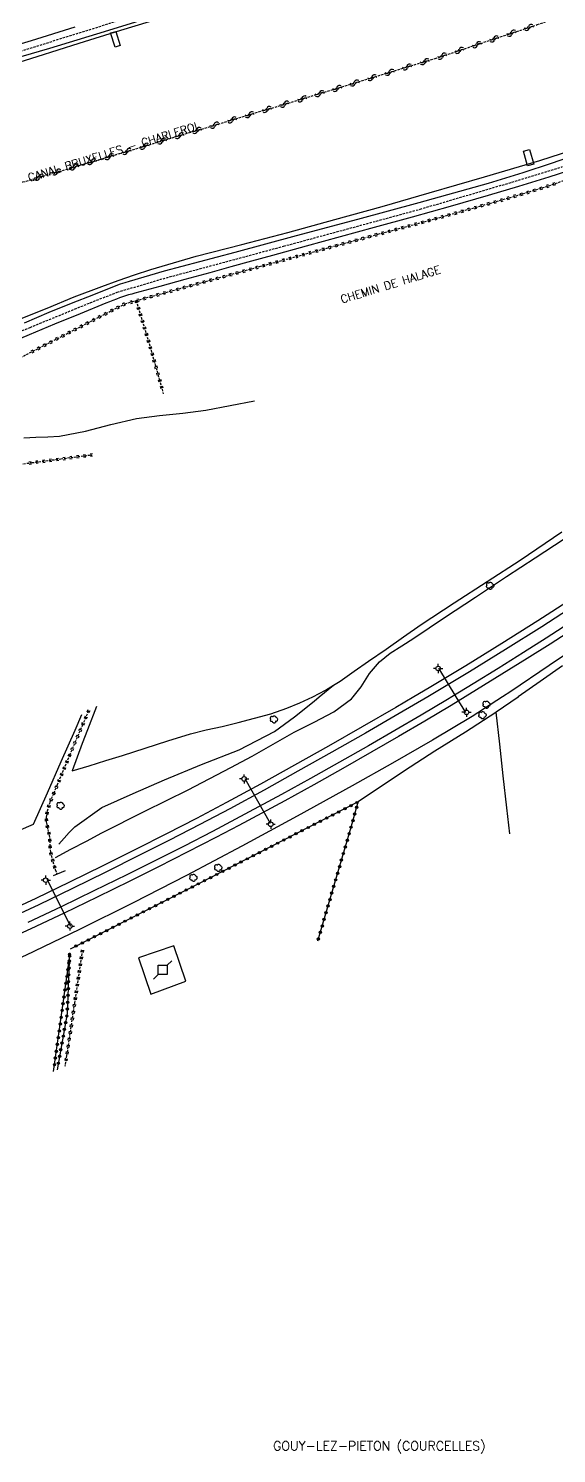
# Model space of a CAD drawing. Header units: millimetres. Extents: x 145999 to 147000, y 131011 to 132001.
# Drawn here: x 146382.9 to 146498.3, y 131010.5 to 131322.2 of the extents above; entities that cross this region are included whole.
import ezdxf
from ezdxf.enums import TextEntityAlignment as Align

# ---------------------------------------------------------------- set-up
doc = ezdxf.new("R2010")
doc.units = ezdxf.units.MM
doc.linetypes.add('DASHED', pattern=[0.75, 0.5, -0.25])
doc.layers.get('0').update_dxf_attribs({"linetype": 'CONTINUOUS'})
for name, color, linetype in [('W0001', 6, 'DASHED'), ('W0008', 7, 'CONTINUOUS'), ('W0105', 7, 'CONTINUOUS'), ('W0120', 7, 'CONTINUOUS'), ('W0211', 2, 'CONTINUOUS'), ('W0214', 2, 'CONTINUOUS'), ('W0220', 5, 'DASHED'), ('W0300', 7, 'CONTINUOUS'), ('W0323', 7, 'CONTINUOUS'), ('W0330', 7, 'CONTINUOUS'), ('W0500', 5, 'DASHED'), ('W0510', 5, 'CONTINUOUS'), ('W0600', 7, 'CONTINUOUS'), ('W0610', 7, 'CONTINUOUS'), ('W0611', 7, 'CONTINUOUS'), ('W0700', 7, 'CONTINUOUS'), ('W0980', 7, 'CONTINUOUS'), ('W0985', 4, 'CONTINUOUS'), ('W0989', 7, 'CONTINUOUS')]:
    doc.layers.add(name, color=color, linetype=linetype)
doc.styles.get("Standard").update_dxf_attribs({"font": 'romans.shx', "width": 0.85})

# ---------------------------------------------------------------- blocks, each defined once
blk = doc.blocks.new('T610')
for p, q in [((-0.500001, 0), (-1.000002, 0)), ((0, 0.500001), (0, 1.000002)), ((0.500001, 0), (1.000002, 0)), ((0, -0.500001), (0, -1.000002))]:
    blk.add_line(p, q)
blk.add_ellipse((0, 0), major_axis=(-0.353554, 0.353554), ratio=1, start_param=3.926990817, end_param=10.2101761242)
blk = doc.blocks.new('T300')
for p, q in [((-0.8, 0.51), (-0.86, 0.34)), ((-0.86, 0.34), (-0.86, 0.17)), ((-0.86, 0.17), (-0.74, 0.06)), ((-0.69, 0.63), (-0.8, 0.51)), ((-0.8, -0.06), (-0.74, 0.06)), ((-0.74, 0.06), (-0.69, 0.11)), ((-0.57, 0.69), (-0.69, 0.63)), ((-0.46, 0.69), (-0.57, 0.69)), ((-0.29, 0.63), (-0.46, 0.69)), ((-0.29, 0.63), (-0.17, 0.74)), ((-0.23, 0.57), (-0.29, 0.63)), ((-0.17, 0.74), (-0.06, 0.8)), ((-0.06, 0.8), (0.06, 0.8)), ((0.06, 0.8), (0.23, 0.74)), ((0.23, 0.74), (0.34, 0.63)), ((0.34, 0.63), (0.4, 0.51)), ((0.46, 0.46), (0.34, 0.46)), ((0.4, 0.51), (0.4, 0.46)), ((0.57, 0.4), (0.46, 0.46)), ((0.57, 0.4), (0.69, 0.29)), ((0.69, 0.29), (0.74, 0.17)), ((0.74, 0.06), (0.69, -0.17)), ((0.74, 0.17), (0.74, 0.06)), ((-0.8, -0.17), (-0.8, -0.06)), ((-0.8, -0.23), (-0.8, -0.17)), ((-0.74, -0.34), (-0.8, -0.23)), ((-0.69, -0.4), (-0.74, -0.34)), ((-0.51, -0.46), (-0.69, -0.4)), ((-0.4, -0.46), (-0.51, -0.46)), ((-0.4, -0.46), (-0.34, -0.46)), ((-0.34, -0.46), (-0.34, -0.4)), ((-0.34, -0.51), (-0.34, -0.46)), ((-0.29, -0.63), (-0.34, -0.51)), ((-0.17, -0.74), (-0.29, -0.63)), ((-0.06, -0.8), (-0.17, -0.74)), ((0.06, -0.8), (-0.06, -0.8)), ((0.17, -0.74), (0.06, -0.8)), ((0.23, -0.69), (0.17, -0.74)), ((0.29, -0.46), (0.23, -0.46)), ((0.29, -0.63), (0.23, -0.69)), ((0.46, -0.4), (0.29, -0.46)), ((0.34, -0.51), (0.29, -0.63)), ((0.34, -0.51), (0.34, -0.46)), ((0.57, -0.34), (0.46, -0.4)), ((0.63, -0.29), (0.57, -0.34)), ((0.69, -0.17), (0.63, -0.29))]:
    blk.add_line(p, q)
blk = doc.blocks.new('T600')
for p, q in [((-0.999999, 0.999999), (0.999999, 0.999999)), ((-0.999999, -0.999999), (-0.999999, 0.999999)), ((0.999999, 0.999999), (1.999998, 1.999998)), ((0.999999, 0.999999), (0.999999, -0.999999)), ((-0.999999, -0.999999), (-1.999998, -1.999998)), ((0.999999, -0.999999), (-0.999999, -0.999999))]:
    blk.add_line(p, q)
blk = doc.blocks.new('t323o')
at = {"color": 0, "linetype": 'Continuous'}
for radius in [0.25, 0.15]:
    blk.add_circle((0, 0), radius, dxfattribs=at)
blk = doc.blocks.new('t220o')
at = {"color": 0, "linetype": 'Continuous'}
for p, q in [((-0.25, 0.25), (0.25, 0.25)), ((-0.25, -0.25), (0.25, -0.25))]:
    blk.add_line(p, q, dxfattribs=at)
blk = doc.blocks.new('t500o')
at = {"color": 0, "linetype": 'Continuous'}
for centre, start, end in [((-0.5, 0.625), 216.8699, 323.1301), ((0.5, -0.125), 36.8699, 143.1301), ((0.5, -0.625), 36.8699, 143.1301), ((-0.5, 0.125), 216.8699, 323.1301)]:
    blk.add_arc(centre, 0.625, start, end, dxfattribs=at)

msp = doc.modelspace()

# ---------------------------------------------------------------- linework, layer by layer
at = {"layer": 'W0001'}
for points in [[(146015, 131226.91), (146041.17, 131231), (146073.35, 131237.1), (146108.25, 131245.22), (146146.22, 131254.17), (146183.6, 131263.21), (146227.02, 131274.33), (146227.02, 131274.34), (146256.7, 131282.18), (146287.34, 131290.61), (146319.11, 131299.65), (146349.72, 131308.08), (146377.52, 131316.08), (146401.11, 131323.45), (146424.36, 131330.6), (146454.5, 131340.42), (146483.96, 131350.49), (146504.23, 131357.85)], [(146068.88, 131176), (146106.12, 131184.05), (146155.76, 131197.37), (146185.41, 131203.18), (146199.99, 131205.86), (146208.73, 131207.79), (146220.49, 131211.1), (146230.86, 131213.82), (146251.33, 131219.3), (146271.88, 131224.89), (146289.36, 131229.73), (146309.49, 131235.22), (146330.55, 131240.75), (146351.86, 131246.53), (146369.61, 131251.41), (146383.23, 131256.8), (146396.38, 131262.2), (146402.29, 131264.49), (146411.57, 131267.26), (146438.67, 131274.56), (146468.5, 131282.65), (146488.59, 131288.56), (146499.63, 131291.96)]]:
    msp.add_lwpolyline(points, dxfattribs=at)
at = {"layer": 'W0008'}
for points in [[(146407.94, 131324.09), (146397.71, 131320.92), (146387.47, 131317.8), (146377.21, 131314.78)], [(146205.81, 131270.41), (146214.94, 131272.77), (146224.07, 131275.14), (146233.19, 131277.53), (146244.55, 131280.56), (146255.9, 131283.62), (146267.24, 131286.69), (146279.77, 131290.09), (146292.29, 131293.5), (146304.81, 131296.94), (146313.55, 131299.35), (146322.3, 131301.77), (146331.03, 131304.22), (146339.51, 131306.64), (146347.98, 131309.08), (146356.44, 131311.54), (146365.48, 131314.18), (146374.5, 131316.85), (146383.52, 131319.56), (146393.11, 131322.51)], [(146381.99, 131257.83), (146387.36, 131260.11), (146392.25, 131262.07), (146397.14, 131264.02), (146402.04, 131265.97), (146403.02, 131266.3), (146403.99, 131266.62), (146404.98, 131266.94), (146412.62, 131269.2), (146420.33, 131271.24), (146428.04, 131273.28), (146441.45, 131276.88), (146454.88, 131280.45), (146468.27, 131284.11), (146475.89, 131286.23), (146483.5, 131288.38), (146491.07, 131290.67), (146497.24, 131292.69), (146503.38, 131294.8)], [(146503.21, 131291.74), (146496.65, 131289.62), (146490.05, 131287.6), (146483.43, 131285.64), (146475.12, 131283.24), (146466.78, 131280.92), (146458.43, 131278.62), (146451.03, 131276.59), (146443.62, 131274.58), (146436.21, 131272.55), (146431.66, 131271.29), (146427.1, 131270.02), (146422.55, 131268.76), (146417.08, 131267.27), (146411.61, 131265.78), (146406.13, 131264.3), (146405.45, 131264.1), (146404.76, 131263.91), (146404.08, 131263.7), (146403.42, 131263.47), (146402.77, 131263.24), (146402.11, 131262.99), (146401.34, 131262.7), (146400.56, 131262.4), (146399.79, 131262.1), (146394.19, 131259.8), (146388.59, 131257.49), (146383, 131255.18), (146379.24, 131253.6)]]:
    msp.add_lwpolyline(points, dxfattribs=at)
at = {"layer": 'W0105'}
for points in [[(146401.83, 131318.07), (146400.83, 131321.19), (146401.94, 131321.54), (146402.93, 131318.42)], [(146492, 131292.13), (146491.12, 131295.37), (146492.47, 131295.73), (146493.35, 131292.5)]]:
    msp.add_lwpolyline(points, close=True, dxfattribs=at)
at = {"layer": 'W0120'}
msp.add_lwpolyline([(146390.9, 131137.97), (146388.23, 131136.87)], dxfattribs=at)
at = {"layer": 'W0211'}
for points in [[(146381.86, 131232.65), (146384.46, 131232.82), (146387.07, 131232.89), (146389.67, 131233.05), (146395.31, 131234.08), (146400.89, 131235.57), (146406.5, 131236.86), (146411.54, 131237.54), (146416.61, 131238.07), (146421.66, 131238.71), (146432.27, 131240.76)], [(146453.87, 131176), (146455.61, 131178.17), (146457.47, 131181.08), (146459.6, 131183.7), (146461.97, 131185.56), (146464.55, 131187.19), (146467.14, 131188.82), (146473.87, 131193.34), (146480.61, 131197.84), (146487.38, 131202.3), (146493.7, 131206.44), (146500.04, 131210.55)], [(146505.09, 131188.48), (146496.72, 131182.85), (146488.36, 131177.19), (146486.51, 131176)], [(146486.51, 131176), (146479.89, 131171.72), (146471.23, 131166.53), (146462.47, 131161.52), (146453.66, 131156.58), (146441.65, 131149.91), (146429.56, 131143.37), (146417.4, 131136.97), (146405.74, 131130.98), (146394.01, 131125.11), (146382.18, 131119.47), (146367.44, 131113.02), (146352.56, 131106.91), (146337.71, 131100.72), (146328.25, 131096.61), (146318.8, 131092.48), (146309.36, 131088.34)], [(146388.8, 131140.88), (146392.16, 131142.67), (146395.53, 131144.47), (146398.9, 131146.26), (146408.3, 131151.02), (146417.76, 131155.69), (146427.12, 131160.52), (146431.77, 131163.06), (146436.39, 131165.65), (146441, 131168.26), (146445.34, 131170.48), (146449.67, 131172.73), (146453.5, 131175.54), (146453.87, 131176)]]:
    msp.add_lwpolyline(points, dxfattribs=at)
at = {"layer": 'W0214'}
for points in [[(146446.46, 131176), (146449.56, 131178.53)], [(146389.5, 131143.78), (146390.64, 131145.07), (146391.78, 131146.37), (146392.97, 131147.61), (146398.92, 131151.81), (146405.74, 131154.9), (146412.62, 131157.85), (146420.72, 131161.24), (146428.91, 131164.45), (146436.64, 131168.42), (146441.07, 131171.6), (146445.32, 131175.06), (146446.46, 131176)]]:
    msp.add_lwpolyline(points, dxfattribs=at)
at = {"layer": 'W0220'}
for points in [[(146403.96, 131261.98), (146406.39, 131262.65), (146418.69, 131266.04), (146433.42, 131270.1), (146448.15, 131274.15), (146459.3, 131277.17), (146470.45, 131280.19), (146481.56, 131283.31), (146486.61, 131284.75), (146491.64, 131286.21), (146496.64, 131287.77), (146500.7, 131289.18)], [(146373.12, 131246.07), (146403.96, 131261.98)], [(146406.39, 131262.65), (146407.49, 131259.03), (146408.59, 131255.42), (146409.67, 131251.8), (146410.57, 131248.64), (146411.46, 131245.47), (146412.35, 131242.3)], [(146377.29, 131226.4), (146383.6, 131227.22), (146389.92, 131228.05), (146396.23, 131228.89), (146396.89, 131228.98)], [(146395.99, 131172.92), (146394.7, 131169.89), (146391.87, 131163.34), (146389.16, 131156.74), (146388.34, 131154.83), (146387.52, 131152.91), (146386.95, 131150.93), (146386.85, 131150.4), (146386.77, 131149.87), (146386.73, 131149.35), (146386.77, 131148.77), (146386.85, 131148.2), (146386.95, 131147.64), (146387.09, 131147.02), (146387.24, 131146.4), (146387.38, 131145.78), (146387.51, 131144.55), (146387.55, 131143.31), (146387.68, 131142.08), (146387.83, 131141.37), (146388.01, 131140.67), (146388.2, 131139.97), (146388.46, 131139.11), (146388.74, 131138.24), (146389.03, 131137.38)], [(146394.64, 131120.64), (146392.93, 131109.11), (146391.21, 131097.59), (146390.84, 131095.19)]]:
    msp.add_lwpolyline(points, dxfattribs=at)
at = {"layer": 'W0323'}
for points in [[(146446.14, 131122.65), (146453.41, 131147.48), (146454.97, 131153.02), (146420.36, 131135.29), (146391.95, 131120.82)], [(146388.35, 131094.05), (146391.98, 131119.91)], [(146391.86, 131120), (146391.35, 131106.79), (146389.14, 131094.41)]]:
    msp.add_lwpolyline(points, dxfattribs=at)
at = {"layer": 'W0330'}
for points in [[(146445.07, 131176), (146447.82, 131177.45), (146449.56, 131178.53), (146451.02, 131179.43), (146454.11, 131181.61), (146457.2, 131183.8), (146461.06, 131186.47), (146464.91, 131189.15), (146468.78, 131191.8), (146475.95, 131196.55), (146483.17, 131201.22), (146490.37, 131205.92), (146499.47, 131212.07)], [(146499.63, 131182.78), (146494.77, 131179.39), (146489.97, 131176)], [(146392.43, 131159.81), (146396.11, 131160.94), (146399.79, 131162.07), (146403.46, 131163.21), (146408.39, 131164.81), (146413.32, 131166.42), (146418.28, 131167.89), (146421.75, 131168.76), (146425.24, 131169.55), (146428.72, 131170.41), (146432.3, 131171.34), (146435.87, 131172.32), (146439.36, 131173.5), (146442.24, 131174.68), (146445.06, 131176), (146445.07, 131176)], [(146397.77, 131173.88), (146395.76, 131168.8), (146394.64, 131165.81), (146393.53, 131162.81), (146392.43, 131159.81)], [(146489.97, 131176), (146489.93, 131175.97), (146485.17, 131172.69), (146485.05, 131172.61), (146478.44, 131168.3), (146471.75, 131164.1), (146465.11, 131159.83), (146461.72, 131157.57), (146458.35, 131155.3), (146454.97, 131153.02)], [(146378.08, 131145.61), (146383.96, 131148.16), (146387.01, 131155.02), (146390.05, 131161.88), (146393.06, 131168.75), (146394.5, 131172.11)], [(146488.1, 131146.02), (146487.46, 131151.7), (146486.7, 131158.7), (146485.93, 131165.69), (146485.17, 131172.69)]]:
    msp.add_lwpolyline(points, dxfattribs=at)
at = {"layer": 'W0500'}
msp.add_lwpolyline([(146084.08, 131208.21), (146102.18, 131212.36), (146120.27, 131216.5), (146138.32, 131220.87), (146163.59, 131227.67), (146188.75, 131234.89), (146213.94, 131242.05), (146236.75, 131248.25), (146259.58, 131254.38), (146282.4, 131260.58), (146307.99, 131267.65), (146333.56, 131274.8), (146359.09, 131282.06), (146381.66, 131288.6), (146404.21, 131295.23), (146426.72, 131301.98), (146449.27, 131308.73), (146471.8, 131315.61), (146494.14, 131323.01), (146507.77, 131327.83)], dxfattribs=at)
at = {"layer": 'W0510'}
for points in [[(146412.38, 131324.54), (146403.02, 131321.71), (146393.87, 131318.86), (146384.73, 131315.98), (146375.57, 131313.15), (146364.11, 131309.73), (146352.62, 131306.37), (146341.12, 131303.07), (146327.01, 131299.11), (146312.88, 131295.24), (146298.76, 131291.37), (146285.27, 131287.63), (146271.78, 131283.9), (146258.27, 131280.21), (146238.57, 131274.97), (146218.83, 131269.83), (146199.1, 131264.69)], [(146380.92, 131258.63), (146386.92, 131260.98), (146392.89, 131263.45), (146398.9, 131265.78), (146402.45, 131267.05), (146406.02, 131268.27), (146409.6, 131269.46), (146419.52, 131272.35), (146429.54, 131274.92), (146439.55, 131277.53), (146449.87, 131280.38), (146460.18, 131283.27), (146470.47, 131286.21), (146482.58, 131289.7), (146494.66, 131293.27), (146506.63, 131297.16)]]:
    msp.add_lwpolyline(points, dxfattribs=at)
at = {"layer": 'W0600'}
msp.add_lwpolyline([(146406.95, 131118.93), (146409.63, 131110.97), (146417.26, 131113.83), (146414.67, 131121.53)], close=True, dxfattribs=at)
at = {"layer": 'W0611'}
for points in [[(146476.43, 131176), (146472.58, 131182.31)], [(146478.51, 131172.6), (146476.43, 131176)], [(146435.76, 131148.32), (146430.25, 131158.11)], [(146386.87, 131136.1), (146392.06, 131125.85)]]:
    msp.add_lwpolyline(points, dxfattribs=at)
at = {"layer": 'W0700'}
for points in [[(146501.6, 131197.35), (146494.27, 131192.62), (146486.4, 131187.66), (146478.48, 131182.77), (146470.51, 131177.97), (146467.16, 131176)], [(146502.43, 131196.07), (146495.1, 131191.33), (146487.21, 131186.36), (146479.28, 131181.47), (146471.29, 131176.65), (146470.18, 131176)], [(146501.06, 131192.02), (146496.1, 131188.84), (146491.13, 131185.69), (146485.61, 131182.24), (146480.08, 131178.83), (146475.42, 131176)], [(146501.89, 131190.74), (146496.92, 131187.55), (146491.94, 131184.4), (146486.42, 131180.94), (146480.88, 131177.53), (146478.36, 131176)], [(146478.36, 131176), (146475.31, 131174.15), (146469.55, 131170.71), (146463.76, 131167.33), (146457.95, 131163.98), (146451.63, 131160.37), (146445.28, 131156.8), (146438.91, 131153.29), (146433.89, 131150.57), (146428.86, 131147.88), (146423.81, 131145.23), (146417.58, 131142.01), (146411.32, 131138.84), (146405.05, 131135.71), (146397.86, 131132.17), (146390.64, 131128.69), (146383.4, 131125.26), (146376.92, 131122.26)], [(146467.16, 131176), (146463.19, 131173.67), (146455.83, 131169.43), (146448.45, 131165.24), (146441.05, 131161.06), (146433.64, 131156.92), (146426.17, 131152.87), (146419.62, 131149.43), (146413.03, 131146.06), (146406.42, 131142.73), (146399.14, 131139.08), (146391.84, 131135.46), (146384.49, 131131.93), (146377.41, 131128.64)], [(146470.18, 131176), (146463.96, 131172.34), (146456.59, 131168.1), (146449.2, 131163.91), (146441.8, 131159.73), (146434.38, 131155.58), (146426.89, 131151.52), (146420.32, 131148.07), (146413.72, 131144.7), (146407.11, 131141.36), (146399.82, 131137.7), (146392.51, 131134.09), (146385.15, 131130.55), (146378.05, 131127.25)], [(146475.42, 131176), (146474.52, 131175.46), (146468.77, 131172.03), (146462.99, 131168.65), (146457.19, 131165.3), (146450.88, 131161.7), (146444.54, 131158.14), (146438.17, 131154.63), (146433.17, 131151.92), (146428.14, 131149.24), (146423.1, 131146.59), (146416.88, 131143.37), (146410.63, 131140.21), (146404.37, 131137.08), (146397.19, 131133.55), (146389.98, 131130.07), (146382.75, 131126.64)]]:
    msp.add_lwpolyline(points, dxfattribs=at)

# ---------------------------------------------------------------- block references
at = {"layer": 'W0220'}
for p, rotation in [((146490.71, 131285.94), 16.16008704482992), ((146492.15, 131286.36), 17.38728835256327), ((146493.58, 131286.81), 17.38728835256327), ((146495.01, 131287.26), 17.38728835256327), ((146496.44, 131287.71), 17.38728835256327), ((146497.86, 131288.19), 19.14778745434223), ((146479.17, 131282.64), 15.68027838688039), ((146480.61, 131283.04), 15.68027838688039), ((146482.06, 131283.45), 15.92888501465939), ((146483.5, 131283.86), 15.92888501465939), ((146484.94, 131284.27), 15.92888501465939), ((146486.39, 131284.68), 15.92888501465939), ((146487.83, 131285.1), 16.16008704482992), ((146489.27, 131285.52), 16.16008704482992), ((146467.61, 131279.42), 15.14458987336575), ((146469.06, 131279.81), 15.14458987336575), ((146470.51, 131280.2), 15.68027838688039), ((146471.95, 131280.61), 15.68027838688039), ((146473.39, 131281.01), 15.68027838688039), ((146474.84, 131281.42), 15.68027838688039), ((146476.28, 131281.83), 15.68027838688039), ((146477.73, 131282.23), 15.68027838688039), ((146456.03, 131276.28), 15.16504270502907), ((146457.47, 131276.68), 15.16504270502907), ((146458.92, 131277.07), 15.16504270502907), ((146460.37, 131277.46), 15.14458987336575), ((146461.82, 131277.85), 15.14458987336575), ((146463.27, 131278.24), 15.14458987336575), ((146464.71, 131278.64), 15.14458987336575), ((146466.16, 131279.03), 15.14458987336575), ((146445.9, 131273.53), 15.3814032349663), ((146447.34, 131273.93), 15.3814032349663), ((146448.79, 131274.32), 15.16504270502907), ((146450.24, 131274.71), 15.16504270502907), ((146451.68, 131275.11), 15.16504270502907), ((146453.13, 131275.5), 15.16504270502907), ((146454.58, 131275.89), 15.16504270502907), ((146434.32, 131270.34), 15.3814032349663), ((146435.77, 131270.74), 15.3814032349663), ((146437.22, 131271.14), 15.3814032349663), ((146438.66, 131271.54), 15.3814032349663), ((146440.11, 131271.94), 15.3814032349663), ((146441.56, 131272.33), 15.3814032349663), ((146443, 131272.73), 15.3814032349663), ((146444.45, 131273.13), 15.3814032349663), ((146422.76, 131267.16), 15.40770364061551), ((146424.2, 131267.56), 15.40770364061551), ((146425.65, 131267.95), 15.40770364061551), ((146427.09, 131268.35), 15.40770364061551), ((146428.54, 131268.75), 15.40770364061551), ((146429.99, 131269.15), 15.40770364061551), ((146431.43, 131269.55), 15.40770364061551), ((146432.88, 131269.95), 15.40770364061551), ((146411.19, 131263.97), 15.40797642344662), ((146412.63, 131264.37), 15.40797642344662), ((146414.08, 131264.77), 15.40797642344662), ((146415.53, 131265.16), 15.40797642344662), ((146416.97, 131265.56), 15.40797642344662), ((146418.42, 131265.96), 15.40797642344662), ((146419.86, 131266.36), 15.40770364061551), ((146421.31, 131266.76), 15.40770364061551), ((146402.45, 131261.2), 27.28508783810897), ((146403.78, 131261.89), 27.28508783810897), ((146405.4, 131262.37), 15.41235478943469), ((146406.45, 131262.46), 286.9331922239221), ((146406.85, 131262.77), 15.40797642344662), ((146406.89, 131261.02), 286.9331922239221), ((146408.3, 131263.17), 15.40797642344662), ((146409.74, 131263.57), 15.40797642344662), ((146395.78, 131257.76), 27.28508783810897), ((146397.12, 131258.45), 27.28508783810897), ((146398.45, 131259.13), 27.28508783810897), ((146399.78, 131259.82), 27.28508783810897), ((146401.12, 131260.51), 27.28508783810897), ((146407.32, 131259.59), 286.9331922239221), ((146407.76, 131258.15), 286.9230944798119), ((146390.45, 131255.01), 27.28508783810897), ((146391.78, 131255.7), 27.28508783810897), ((146393.12, 131256.38), 27.28508783810897), ((146394.45, 131257.07), 27.28508783810897), ((146408.2, 131256.72), 286.9230944798119), ((146408.63, 131255.28), 286.5684686714598), ((146383.78, 131251.57), 27.28508783810897), ((146385.12, 131252.26), 27.28508783810897), ((146386.45, 131252.95), 27.28508783810897), ((146387.78, 131253.63), 27.28508783810897), ((146389.12, 131254.32), 27.28508783810897), ((146409.06, 131253.84), 286.5684686714598), ((146409.49, 131252.41), 286.5684686714598), ((146409.91, 131250.97), 285.9836680314584), ((146410.32, 131249.52), 285.9836680314584), ((146410.73, 131248.08), 285.6798183346746), ((146411.14, 131246.64), 285.6798183346746), ((146411.54, 131245.19), 285.6751122296567), ((146411.95, 131243.75), 285.6751122296567), ((146383.24, 131227.18), 7.417441717733595), ((146384.73, 131227.37), 7.417441717959486), ((146386.21, 131227.56), 7.417441717959486), ((146387.7, 131227.76), 7.417441717959486), ((146389.19, 131227.95), 7.417441717959486), ((146390.68, 131228.15), 7.580372938086112), ((146392.16, 131228.34), 7.580372938086112), ((146393.65, 131228.54), 7.580372938086112), ((146395.14, 131228.74), 7.580372938086112), ((146396.62, 131228.94), 7.834983215239148), ((146395.36, 131171.43), 246.8319587841465), ((146395.95, 131172.81), 246.8319587841465), ((146393.58, 131167.29), 246.644267554461), ((146394.17, 131168.67), 246.644267554461), ((146394.77, 131170.05), 246.8319587841465), ((146392.39, 131164.54), 246.644267554461), ((146392.98, 131165.92), 246.644267554461), ((146391.23, 131161.77), 247.7107564512734), ((146391.8, 131163.16), 247.7107564512734), ((146390.09, 131159), 247.7107564512734), ((146390.66, 131160.38), 247.7107564512734), ((146388.35, 131154.85), 246.6570515666515), ((146388.94, 131156.22), 246.6570515666515), ((146389.52, 131157.61), 247.7107564512734), ((146387.27, 131152.05), 253.8598770893326), ((146387.76, 131153.47), 246.9637609242311), ((146386.75, 131149.11), 273.3076354480617), ((146386.89, 131150.6), 259.5124385082152), ((146386.96, 131147.63), 282.1766441312384), ((146387.29, 131146.17), 282.2839554394505), ((146387.49, 131144.68), 275.8489216468648), ((146387.57, 131143.19), 276.0891432586764), ((146387.76, 131141.7), 281.917285479118), ((146388.13, 131140.24), 285.2481627991748), ((146388.56, 131138.81), 288.2550882283638), ((146394.17, 131117.44), 261.5200582578298), ((146394.39, 131118.92), 261.5200582578298), ((146394.61, 131120.4), 261.5200582578298), ((146393.72, 131114.47), 261.5200582578298), ((146393.95, 131115.95), 261.5200582578298), ((146393.28, 131111.5), 261.5200582578298), ((146393.5, 131112.99), 261.5200582578298), ((146392.84, 131108.54), 261.524197619516), ((146393.06, 131110.02), 261.5200582578298), ((146392.4, 131105.57), 261.524197619516), ((146392.62, 131107.05), 261.524197619516), ((146391.96, 131102.6), 261.524197619516), ((146392.18, 131104.08), 261.524197619516), ((146391.51, 131099.63), 261.524197619516), ((146391.73, 131101.12), 261.524197619516), ((146391.07, 131096.67), 261.1958771128546), ((146391.29, 131098.15), 261.524197619516)]:
    msp.add_blockref('t220o', p, dxfattribs=dict(at, rotation=rotation))
at = {"layer": 'W0300', "rotation": 359.9999899820874}
for p in [(146483.86, 131200.26), (146483.08, 131174.29), (146436.59, 131171.04), (146482.19, 131171.97), (146389.94, 131152.17), (146418.98, 131136.41), (146424.42, 131138.58)]:
    msp.add_blockref('T300', p, dxfattribs=at)
at = {"layer": 'W0323'}
for p, rotation in [((146453.39, 131152.22), 207.1403025867599), ((146454.64, 131151.84), 74.28807303927607), ((146454.73, 131152.9), 207.1403025867599), ((146446.72, 131148.8), 207.1403025867599), ((146448.05, 131149.48), 207.1403025867599), ((146449.39, 131150.16), 207.1403025867599), ((146450.72, 131150.85), 207.1403025867599), ((146452.06, 131151.53), 207.1403025867599), ((146453.82, 131148.95), 74.28807303927607), ((146454.23, 131150.4), 74.28807303927607), ((146440.05, 131145.37), 207.1403025867599), ((146441.38, 131146.06), 207.1403025867599), ((146442.71, 131146.74), 207.1403025867599), ((146444.05, 131147.43), 207.1403025867599), ((146445.38, 131148.11), 207.1403025867599), ((146453, 131146.07), 73.68025831022547), ((146453.42, 131147.51), 74.28807303927607), ((146434.71, 131142.64), 207.1403025867599), ((146436.04, 131143.32), 207.1403025867599), ((146437.38, 131144.01), 207.1403025867599), ((146438.71, 131144.69), 207.1403025867599), ((146452.15, 131143.19), 73.68025831022547), ((146452.58, 131144.63), 73.68025831022547), ((146428.03, 131139.22), 207.1403025867599), ((146429.37, 131139.9), 207.1403025867599), ((146430.7, 131140.58), 207.1403025867599), ((146432.04, 131141.27), 207.1403025867599), ((146433.37, 131141.95), 207.1403025867599), ((146451.31, 131140.31), 73.68025831022547), ((146451.73, 131141.75), 73.68025831022547), ((146422.69, 131136.48), 207.1403025867599), ((146424.03, 131137.16), 207.1403025867599), ((146425.36, 131137.85), 207.1403025867599), ((146426.7, 131138.53), 207.1403025867599), ((146450.47, 131137.43), 73.68025831022547), ((146450.89, 131138.87), 73.68025831022547), ((146416.01, 131133.07), 206.9789204981318), ((146417.35, 131133.75), 206.9789204981318), ((146418.69, 131134.43), 206.9789204981318), ((146420.02, 131135.11), 206.9789204981318), ((146421.36, 131135.79), 207.1403025867599), ((146449.2, 131133.11), 73.68025831022547), ((146449.63, 131134.55), 73.68025831022547), ((146450.05, 131135.99), 73.68025831022547), ((146410.66, 131130.35), 206.9789204981318), ((146412, 131131.03), 206.9789204981318), ((146413.34, 131131.71), 206.9789204981318), ((146414.67, 131132.39), 206.9789204981318), ((146448.36, 131130.24), 73.68025831022547), ((146448.78, 131131.68), 73.68025831022547), ((146403.98, 131126.95), 206.9789204981318), ((146405.32, 131127.63), 206.9789204981318), ((146406.65, 131128.31), 206.9789204981318), ((146407.99, 131128.99), 206.9789204981318), ((146409.33, 131129.67), 206.9789204981318), ((146447.52, 131127.36), 73.68025831022547), ((146447.94, 131128.8), 73.68025831022547), ((146398.63, 131124.22), 206.9789204981318), ((146399.97, 131124.9), 206.9789204981318), ((146401.31, 131125.58), 206.9789204981318), ((146402.64, 131126.26), 206.9789204981318), ((146446.68, 131124.48), 73.68025831022547), ((146447.1, 131125.92), 73.68025831022547), ((146393.29, 131121.5), 206.9789204981318), ((146394.62, 131122.18), 206.9789204981318), ((146395.96, 131122.86), 206.9789204981318), ((146397.3, 131123.54), 206.9789204981318), ((146446.25, 131123.04), 73.68025831022547), ((146391.69, 131117.82), 81.99051246669684), ((146391.79, 131118.21), 267.8152240080246), ((146391.84, 131119.71), 267.8152240080246), ((146391.9, 131119.3), 81.99051246669684), ((146391.27, 131114.85), 81.99051246669684), ((146391.48, 131116.33), 81.99051246669684), ((146391.67, 131115.21), 267.8152240080246), ((146391.73, 131116.71), 267.8152240080246), ((146390.85, 131111.88), 81.99051246669684), ((146391.06, 131113.36), 81.99051246669684), ((146391.56, 131112.21), 267.8152240080246), ((146391.62, 131113.71), 267.8152240080246), ((146390.44, 131108.9), 81.99051246669684), ((146390.65, 131110.39), 81.99051246669684), ((146391.44, 131109.22), 267.8152240080246), ((146391.5, 131110.71), 267.8152240080246), ((146390.02, 131105.93), 81.99051246669684), ((146390.23, 131107.42), 81.99051246669684), ((146391.25, 131106.23), 259.8806704404485), ((146391.39, 131107.72), 267.8152240080246), ((146389.6, 131102.96), 81.99051246669684), ((146389.81, 131104.45), 81.99051246669684), ((146390.46, 131101.8), 259.8806704404485), ((146390.72, 131103.27), 259.8806704404485), ((146390.99, 131104.75), 259.8806704404485), ((146389.18, 131099.99), 81.99051246669684), ((146389.39, 131101.48), 81.99051246669684), ((146389.93, 131098.84), 259.8806704404485), ((146390.2, 131100.32), 259.8806704404485), ((146388.76, 131097.02), 81.99051246669684), ((146388.97, 131098.51), 81.99051246669684), ((146389.41, 131095.89), 259.8806704404485), ((146389.67, 131097.37), 259.8806704404485), ((146388.56, 131095.54), 81.99051246669684)]:
    msp.add_blockref('t323o', p, dxfattribs=dict(at, rotation=rotation))
at = {"layer": 'W0500'}
for p, rotation in [((146484.71, 131319.89), 18.3133117224666), ((146488.51, 131321.15), 18.3133117224666), ((146492.31, 131322.4), 18.3133117224666), ((146477.12, 131317.37), 18.3133117224666), ((146480.91, 131318.63), 18.3133117224666), ((146465.68, 131313.75), 16.98591068678421), ((146469.51, 131314.91), 16.98591068678421), ((146473.32, 131316.12), 18.3133117224666), ((146454.2, 131310.24), 16.98591068678421), ((146458.03, 131311.41), 16.98591068678421), ((146461.85, 131312.58), 16.98591068678421), ((146446.55, 131307.92), 16.67873434366999), ((146450.38, 131309.07), 16.98591068678421), ((146435.05, 131304.47), 16.67873434366999), ((146438.88, 131305.62), 16.67873434366999), ((146442.72, 131306.77), 16.67873434366999), ((146423.56, 131301.03), 16.69060328770386), ((146427.39, 131302.18), 16.67873434366999), ((146431.22, 131303.32), 16.67873434366999), ((146415.9, 131298.73), 16.69060328770386), ((146419.73, 131299.88), 16.69060328770386), ((146404.4, 131295.28), 16.69060328770386), ((146408.23, 131296.43), 16.69060328770386), ((146412.06, 131297.58), 16.69060328770386), ((146392.89, 131291.9), 16.38444954063753), ((146396.73, 131293.03), 16.38444954063753), ((146400.56, 131294.15), 16.38444954063753), ((146385.21, 131289.64), 16.38444954063753), ((146389.05, 131290.77), 16.38444954063753)]:
    msp.add_blockref('t500o', p, dxfattribs=dict(at, rotation=rotation))
at = {"layer": 'W0600', "rotation": 359.9999899820874}
msp.add_blockref('T600', (146412.22, 131116.3), dxfattribs=at)
at = {"layer": 'W0610', "rotation": 359.9999899820874}
for p in [(146472.47, 131182.2), (146478.66, 131172.62), (146430.03, 131158.06), (146435.85, 131148.15), (146386.65, 131135.91), (146391.92, 131125.88)]:
    msp.add_blockref('T610', p, dxfattribs=at)

# ---------------------------------------------------------------- texts
at = {"layer": 'W0980'}
msp.add_text('GOUY-LEZ-PIETON (COURCELLES)', height=2, dxfattribs=at).set_placement((146459.6, 131012.06), align=Align.MIDDLE)
at = {"layer": 'W0985'}
msp.add_text('CANAL BRUXELLES - CHARLEROI', height=1.75, rotation=17.1567, dxfattribs=at).set_placement((146401.26, 131295.16), align=Align.MIDDLE_CENTER)
at = {"layer": 'W0989'}
msp.add_text('CHEMIN DE HALAGE', height=1.75, rotation=17.0319, dxfattribs=at).set_placement((146451.18, 131262.87), align=Align.MIDDLE_LEFT)

doc.saveas('drawing.dxf')
